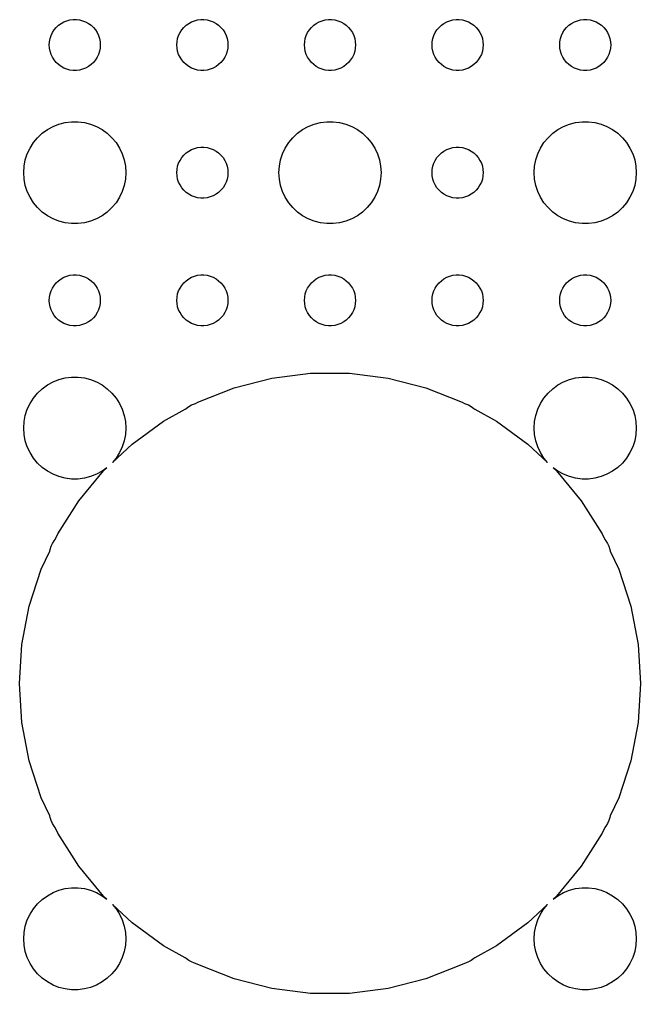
# Model space of a CAD drawing. Header units: metres. Extents: x -97 to 97, y -97 to 97.
# Drawn here: x -18.2 to 18.2, y -18.2 to 39 of the extents above; entities that cross this region are included whole.
import ezdxf

# ---------------------------------------------------------------- set-up
doc = ezdxf.new("R2010")
doc.units = ezdxf.units.M

msp = doc.modelspace()

# ---------------------------------------------------------------- linework, layer by layer
for p, q in [((-15.6387, 38.8572), (-15.4635, 38.9266)), ((-15.4635, 38.9266), (-15.2811, 38.9734)), ((-15.2811, 38.9734), (-15.0942, 38.997)), ((-15.0942, 38.997), (-14.9058, 38.997)), ((-14.9058, 38.997), (-14.7189, 38.9734)), ((-14.7189, 38.9734), (-14.5365, 38.9266)), ((-14.5365, 38.9266), (-14.3613, 38.8572)), ((-8.13866, 38.8572), (-7.96352, 38.9266)), ((-7.96352, 38.9266), (-7.78107, 38.9734)), ((-7.78107, 38.9734), (-7.59418, 38.997)), ((-7.59418, 38.997), (-7.40581, 38.997)), ((-7.40581, 38.997), (-7.21892, 38.9734)), ((-7.21892, 38.9734), (-7.03647, 38.9266)), ((-7.03647, 38.9266), (-6.86133, 38.8572)), ((-0.63866, 38.8572), (-0.46352, 38.9266)), ((-0.46352, 38.9266), (-0.28107, 38.9734)), ((-0.28107, 38.9734), (-0.09418, 38.997)), ((-0.09418, 38.997), (0.09418, 38.997)), ((0.09418, 38.997), (0.28107, 38.9734)), ((0.28107, 38.9734), (0.46352, 38.9266)), ((0.46352, 38.9266), (0.63866, 38.8572)), ((6.86133, 38.8572), (7.03647, 38.9266)), ((7.03647, 38.9266), (7.21892, 38.9734)), ((7.21892, 38.9734), (7.40581, 38.997)), ((7.40581, 38.997), (7.59418, 38.997)), ((7.59418, 38.997), (7.78107, 38.9734)), ((7.78107, 38.9734), (7.96352, 38.9266)), ((7.96352, 38.9266), (8.13866, 38.8572)), ((14.3613, 38.8572), (14.5365, 38.9266)), ((14.5365, 38.9266), (14.7189, 38.9734)), ((14.7189, 38.9734), (14.9058, 38.997)), ((14.9058, 38.997), (15.0942, 38.997)), ((15.0942, 38.997), (15.2811, 38.9734)), ((15.2811, 38.9734), (15.4635, 38.9266)), ((15.4635, 38.9266), (15.6387, 38.8572)), ((-16.3145, 38.2226), (-16.2135, 38.3817)), ((-16.2135, 38.3817), (-16.0934, 38.5268)), ((-16.0934, 38.5268), (-15.9561, 38.6558)), ((-15.9561, 38.6558), (-15.8037, 38.7665)), ((-15.8037, 38.7665), (-15.6387, 38.8572)), ((-14.3613, 38.8572), (-14.1963, 38.7665)), ((-14.1963, 38.7665), (-14.0439, 38.6558)), ((-14.0439, 38.6558), (-13.9065, 38.5268)), ((-13.9065, 38.5268), (-13.7865, 38.3817)), ((-13.7865, 38.3817), (-13.6855, 38.2226)), ((-8.81445, 38.2226), (-8.71352, 38.3817)), ((-8.71352, 38.3817), (-8.59344, 38.5268)), ((-8.59344, 38.5268), (-8.45613, 38.6558)), ((-8.45613, 38.6558), (-8.30373, 38.7665)), ((-8.30373, 38.7665), (-8.13866, 38.8572)), ((-6.86133, 38.8572), (-6.69626, 38.7665)), ((-6.69626, 38.7665), (-6.54385, 38.6558)), ((-6.54385, 38.6558), (-6.40654, 38.5268)), ((-6.40654, 38.5268), (-6.28647, 38.3817)), ((-6.28647, 38.3817), (-6.18553, 38.2226)), ((-1.31445, 38.2226), (-1.21352, 38.3817)), ((-1.21352, 38.3817), (-1.09344, 38.5268)), ((-1.09344, 38.5268), (-0.95613, 38.6558)), ((-0.95613, 38.6558), (-0.80373, 38.7665)), ((-0.80373, 38.7665), (-0.63866, 38.8572)), ((0.63866, 38.8572), (0.80373, 38.7665)), ((0.80373, 38.7665), (0.95613, 38.6558)), ((0.95613, 38.6558), (1.09344, 38.5268)), ((1.09344, 38.5268), (1.21352, 38.3817)), ((1.21352, 38.3817), (1.31445, 38.2226)), ((6.18553, 38.2226), (6.28647, 38.3817)), ((6.28647, 38.3817), (6.40654, 38.5268)), ((6.40654, 38.5268), (6.54385, 38.6558)), ((6.54385, 38.6558), (6.69626, 38.7665)), ((6.69626, 38.7665), (6.86133, 38.8572)), ((8.13866, 38.8572), (8.30373, 38.7665)), ((8.30373, 38.7665), (8.45613, 38.6558)), ((8.45613, 38.6558), (8.59344, 38.5268)), ((8.59344, 38.5268), (8.71352, 38.3817)), ((8.71352, 38.3817), (8.81445, 38.2226)), ((13.6855, 38.2226), (13.7865, 38.3817)), ((13.7865, 38.3817), (13.9065, 38.5268)), ((13.9065, 38.5268), (14.0439, 38.6558)), ((14.0439, 38.6558), (14.1963, 38.7665)), ((14.1963, 38.7665), (14.3613, 38.8572)), ((15.6387, 38.8572), (15.8037, 38.7665)), ((15.8037, 38.7665), (15.9561, 38.6558)), ((15.9561, 38.6558), (16.0934, 38.5268)), ((16.0934, 38.5268), (16.2135, 38.3817)), ((16.2135, 38.3817), (16.3145, 38.2226)), ((-16.4882, 37.688), (-16.4529, 37.873)), ((-16.4529, 37.873), (-16.3947, 38.0522)), ((-16.3947, 38.0522), (-16.3145, 38.2226)), ((-13.6855, 38.2226), (-13.6053, 38.0522)), ((-13.6053, 38.0522), (-13.5471, 37.873)), ((-13.5471, 37.873), (-13.5118, 37.688)), ((-8.98816, 37.688), (-8.95287, 37.873)), ((-8.95287, 37.873), (-8.89465, 38.0522)), ((-8.89465, 38.0522), (-8.81445, 38.2226)), ((-6.18553, 38.2226), (-6.10533, 38.0522)), ((-6.10533, 38.0522), (-6.04712, 37.873)), ((-6.04712, 37.873), (-6.01183, 37.688)), ((-1.48816, 37.688), (-1.45287, 37.873)), ((-1.45287, 37.873), (-1.39465, 38.0522)), ((-1.39465, 38.0522), (-1.31445, 38.2226)), ((1.31445, 38.2226), (1.39465, 38.0522)), ((1.39465, 38.0522), (1.45287, 37.873)), ((1.45287, 37.873), (1.48816, 37.688)), ((6.01183, 37.688), (6.04712, 37.873)), ((6.04712, 37.873), (6.10533, 38.0522)), ((6.10533, 38.0522), (6.18553, 38.2226)), ((8.81445, 38.2226), (8.89465, 38.0522)), ((8.89465, 38.0522), (8.95287, 37.873)), ((8.95287, 37.873), (8.98816, 37.688)), ((13.5118, 37.688), (13.5471, 37.873)), ((13.5471, 37.873), (13.6053, 38.0522)), ((13.6053, 38.0522), (13.6855, 38.2226)), ((16.3145, 38.2226), (16.3947, 38.0522)), ((16.3947, 38.0522), (16.4529, 37.873)), ((16.4529, 37.873), (16.4882, 37.688)), ((-16.5, 37.5), (-16.4882, 37.688)), ((-16.4882, 37.312), (-16.5, 37.5)), ((-16.4529, 37.127), (-16.4882, 37.312)), ((-13.5118, 37.312), (-13.5471, 37.127)), ((-13.5118, 37.688), (-13.5, 37.5)), ((-13.5, 37.5), (-13.5118, 37.312)), ((-9, 37.5), (-8.98816, 37.688)), ((-8.98816, 37.312), (-9, 37.5)), ((-8.95287, 37.127), (-8.98816, 37.312)), ((-6.01183, 37.312), (-6.04712, 37.127)), ((-6.01183, 37.688), (-6, 37.5)), ((-6, 37.5), (-6.01183, 37.312)), ((-1.5, 37.5), (-1.48816, 37.688)), ((-1.48816, 37.312), (-1.5, 37.5)), ((-1.45287, 37.127), (-1.48816, 37.312)), ((1.48816, 37.312), (1.45287, 37.127)), ((1.48816, 37.688), (1.5, 37.5)), ((1.5, 37.5), (1.48816, 37.312)), ((6, 37.5), (6.01183, 37.688)), ((6.01183, 37.312), (6, 37.5)), ((6.04712, 37.127), (6.01183, 37.312)), ((8.98816, 37.312), (8.95287, 37.127)), ((8.98816, 37.688), (9, 37.5)), ((9, 37.5), (8.98816, 37.312)), ((13.5, 37.5), (13.5118, 37.688)), ((13.5118, 37.312), (13.5, 37.5)), ((13.5471, 37.127), (13.5118, 37.312)), ((16.4882, 37.312), (16.4529, 37.127)), ((16.4882, 37.688), (16.5, 37.5)), ((16.5, 37.5), (16.4882, 37.312)), ((-16.3947, 36.9478), (-16.4529, 37.127)), ((-16.3145, 36.7774), (-16.3947, 36.9478)), ((-16.2135, 36.6183), (-16.3145, 36.7774)), ((-16.0934, 36.4732), (-16.2135, 36.6183)), ((-13.7865, 36.6183), (-13.9065, 36.4732)), ((-13.6855, 36.7774), (-13.7865, 36.6183)), ((-13.6053, 36.9478), (-13.6855, 36.7774)), ((-13.5471, 37.127), (-13.6053, 36.9478)), ((-8.89465, 36.9478), (-8.95287, 37.127)), ((-8.81445, 36.7774), (-8.89465, 36.9478)), ((-8.71352, 36.6183), (-8.81445, 36.7774)), ((-8.59344, 36.4732), (-8.71352, 36.6183)), ((-6.28647, 36.6183), (-6.40654, 36.4732)), ((-6.18553, 36.7774), (-6.28647, 36.6183)), ((-6.10533, 36.9478), (-6.18553, 36.7774)), ((-6.04712, 37.127), (-6.10533, 36.9478)), ((-1.39465, 36.9478), (-1.45287, 37.127)), ((-1.31445, 36.7774), (-1.39465, 36.9478)), ((-1.21352, 36.6183), (-1.31445, 36.7774)), ((-1.09344, 36.4732), (-1.21352, 36.6183)), ((1.21352, 36.6183), (1.09344, 36.4732)), ((1.31445, 36.7774), (1.21352, 36.6183)), ((1.39465, 36.9478), (1.31445, 36.7774)), ((1.45287, 37.127), (1.39465, 36.9478)), ((6.10533, 36.9478), (6.04712, 37.127)), ((6.18553, 36.7774), (6.10533, 36.9478)), ((6.28647, 36.6183), (6.18553, 36.7774)), ((6.40654, 36.4732), (6.28647, 36.6183)), ((8.71352, 36.6183), (8.59344, 36.4732)), ((8.81445, 36.7774), (8.71352, 36.6183)), ((8.89465, 36.9478), (8.81445, 36.7774)), ((8.95287, 37.127), (8.89465, 36.9478)), ((13.6053, 36.9478), (13.5471, 37.127)), ((13.6855, 36.7774), (13.6053, 36.9478)), ((13.7865, 36.6183), (13.6855, 36.7774)), ((13.9065, 36.4732), (13.7865, 36.6183)), ((16.2135, 36.6183), (16.0934, 36.4732)), ((16.3145, 36.7774), (16.2135, 36.6183)), ((16.3947, 36.9478), (16.3145, 36.7774)), ((16.4529, 37.127), (16.3947, 36.9478)), ((-15.9561, 36.3442), (-16.0934, 36.4732)), ((-15.8037, 36.2335), (-15.9561, 36.3442)), ((-15.6387, 36.1428), (-15.8037, 36.2335)), ((-15.4635, 36.0734), (-15.6387, 36.1428)), ((-15.2811, 36.0266), (-15.4635, 36.0734)), ((-14.5365, 36.0734), (-14.7189, 36.0266)), ((-14.3613, 36.1428), (-14.5365, 36.0734)), ((-14.1963, 36.2335), (-14.3613, 36.1428)), ((-14.0439, 36.3442), (-14.1963, 36.2335)), ((-13.9065, 36.4732), (-14.0439, 36.3442)), ((-8.45613, 36.3442), (-8.59344, 36.4732)), ((-8.30373, 36.2335), (-8.45613, 36.3442)), ((-8.13866, 36.1428), (-8.30373, 36.2335)), ((-7.96352, 36.0734), (-8.13866, 36.1428)), ((-7.78107, 36.0266), (-7.96352, 36.0734)), ((-7.03647, 36.0734), (-7.21892, 36.0266)), ((-6.86133, 36.1428), (-7.03647, 36.0734)), ((-6.69626, 36.2335), (-6.86133, 36.1428)), ((-6.54385, 36.3442), (-6.69626, 36.2335)), ((-6.40654, 36.4732), (-6.54385, 36.3442)), ((-0.95613, 36.3442), (-1.09344, 36.4732)), ((-0.80373, 36.2335), (-0.95613, 36.3442)), ((-0.63866, 36.1428), (-0.80373, 36.2335)), ((-0.46352, 36.0734), (-0.63866, 36.1428)), ((-0.28107, 36.0266), (-0.46352, 36.0734)), ((0.46352, 36.0734), (0.28107, 36.0266)), ((0.63866, 36.1428), (0.46352, 36.0734)), ((0.80373, 36.2335), (0.63866, 36.1428)), ((0.95613, 36.3442), (0.80373, 36.2335)), ((1.09344, 36.4732), (0.95613, 36.3442)), ((6.54385, 36.3442), (6.40654, 36.4732)), ((6.69626, 36.2335), (6.54385, 36.3442)), ((6.86133, 36.1428), (6.69626, 36.2335)), ((7.03647, 36.0734), (6.86133, 36.1428)), ((7.21892, 36.0266), (7.03647, 36.0734)), ((7.96352, 36.0734), (7.78107, 36.0266)), ((8.13866, 36.1428), (7.96352, 36.0734)), ((8.30373, 36.2335), (8.13866, 36.1428)), ((8.45613, 36.3442), (8.30373, 36.2335)), ((8.59344, 36.4732), (8.45613, 36.3442)), ((14.0439, 36.3442), (13.9065, 36.4732)), ((14.1963, 36.2335), (14.0439, 36.3442)), ((14.3613, 36.1428), (14.1963, 36.2335)), ((14.5365, 36.0734), (14.3613, 36.1428)), ((14.7189, 36.0266), (14.5365, 36.0734)), ((15.4635, 36.0734), (15.2811, 36.0266)), ((15.6387, 36.1428), (15.4635, 36.0734)), ((15.8037, 36.2335), (15.6387, 36.1428)), ((15.9561, 36.3442), (15.8037, 36.2335)), ((16.0934, 36.4732), (15.9561, 36.3442)), ((-15.0942, 36.003), (-15.2811, 36.0266)), ((-14.9058, 36.003), (-15.0942, 36.003)), ((-14.7189, 36.0266), (-14.9058, 36.003)), ((-7.59418, 36.003), (-7.78107, 36.0266)), ((-7.40581, 36.003), (-7.59418, 36.003)), ((-7.21892, 36.0266), (-7.40581, 36.003)), ((-0.09418, 36.003), (-0.28107, 36.0266)), ((0.09418, 36.003), (-0.09418, 36.003)), ((0.28107, 36.0266), (0.09418, 36.003)), ((7.40581, 36.003), (7.21892, 36.0266)), ((7.59418, 36.003), (7.40581, 36.003)), ((7.78107, 36.0266), (7.59418, 36.003)), ((14.9058, 36.003), (14.7189, 36.0266)), ((15.0942, 36.003), (14.9058, 36.003)), ((15.2811, 36.0266), (15.0942, 36.003)), ((-16.6075, 32.533), (-16.2773, 32.7145)), ((-16.2773, 32.7145), (-15.927, 32.8532)), ((-15.927, 32.8532), (-15.5621, 32.9469)), ((-15.5621, 32.9469), (-15.1884, 32.9941)), ((-15.1884, 32.9941), (-14.8116, 32.9941)), ((-14.8116, 32.9941), (-14.4379, 32.9469)), ((-14.4379, 32.9469), (-14.0729, 32.8532)), ((-14.0729, 32.8532), (-13.7227, 32.7145)), ((-13.7227, 32.7145), (-13.3925, 32.533)), ((-1.60747, 32.533), (-1.27733, 32.7145)), ((-1.27733, 32.7145), (-0.92705, 32.8532)), ((-0.92705, 32.8532), (-0.56213, 32.9469)), ((-0.56213, 32.9469), (-0.18837, 32.9941)), ((-0.18837, 32.9941), (0.18837, 32.9941)), ((0.18837, 32.9941), (0.56213, 32.9469)), ((0.56213, 32.9469), (0.92705, 32.8532)), ((0.92705, 32.8532), (1.27733, 32.7145)), ((1.27733, 32.7145), (1.60747, 32.533)), ((13.3925, 32.533), (13.7227, 32.7145)), ((13.7227, 32.7145), (14.0729, 32.8532)), ((14.0729, 32.8532), (14.4379, 32.9469)), ((14.4379, 32.9469), (14.8116, 32.9941)), ((14.8116, 32.9941), (15.1884, 32.9941)), ((15.1884, 32.9941), (15.5621, 32.9469)), ((15.5621, 32.9469), (15.927, 32.8532)), ((15.927, 32.8532), (16.2773, 32.7145)), ((16.2773, 32.7145), (16.6075, 32.533)), ((-17.427, 31.7634), (-17.1869, 32.0536)), ((-17.1869, 32.0536), (-16.9123, 32.3115)), ((-16.9123, 32.3115), (-16.6075, 32.533)), ((-13.3925, 32.533), (-13.0877, 32.3115)), ((-13.0877, 32.3115), (-12.8131, 32.0536)), ((-12.8131, 32.0536), (-12.5729, 31.7634)), ((-2.42705, 31.7634), (-2.1869, 32.0536)), ((-2.1869, 32.0536), (-1.91226, 32.3115)), ((-1.91226, 32.3115), (-1.60747, 32.533)), ((1.60747, 32.533), (1.91226, 32.3115)), ((1.91226, 32.3115), (2.1869, 32.0536)), ((2.1869, 32.0536), (2.42705, 31.7634)), ((12.5729, 31.7634), (12.8131, 32.0536)), ((12.8131, 32.0536), (13.0877, 32.3115)), ((13.0877, 32.3115), (13.3925, 32.533)), ((16.6075, 32.533), (16.9123, 32.3115)), ((16.9123, 32.3115), (17.1869, 32.0536)), ((17.1869, 32.0536), (17.427, 31.7634)), ((-17.6289, 31.4453), (-17.427, 31.7634)), ((-12.5729, 31.7634), (-12.3711, 31.4453)), ((-7.96352, 31.4266), (-7.78107, 31.4734)), ((-7.78107, 31.4734), (-7.59418, 31.497)), ((-7.59418, 31.497), (-7.40581, 31.497)), ((-7.40581, 31.497), (-7.21892, 31.4734)), ((-7.21892, 31.4734), (-7.03647, 31.4266)), ((-2.62891, 31.4453), (-2.42705, 31.7634)), ((2.42705, 31.7634), (2.62891, 31.4453)), ((7.03647, 31.4266), (7.21892, 31.4734)), ((7.21892, 31.4734), (7.40581, 31.497)), ((7.40581, 31.497), (7.59418, 31.497)), ((7.59418, 31.497), (7.78107, 31.4734)), ((7.78107, 31.4734), (7.96352, 31.4266)), ((12.3711, 31.4453), (12.5729, 31.7634)), ((17.427, 31.7634), (17.6289, 31.4453)), ((-17.9057, 30.7461), (-17.7893, 31.1044)), ((-17.7893, 31.1044), (-17.6289, 31.4453)), ((-12.3711, 31.4453), (-12.2107, 31.1044)), ((-12.2107, 31.1044), (-12.0942, 30.7461)), ((-8.71352, 30.8817), (-8.59344, 31.0268)), ((-8.59344, 31.0268), (-8.45613, 31.1558)), ((-8.45613, 31.1558), (-8.30373, 31.2665)), ((-8.30373, 31.2665), (-8.13866, 31.3572)), ((-8.13866, 31.3572), (-7.96352, 31.4266)), ((-7.03647, 31.4266), (-6.86133, 31.3572)), ((-6.86133, 31.3572), (-6.69626, 31.2665)), ((-6.69626, 31.2665), (-6.54385, 31.1558)), ((-6.54385, 31.1558), (-6.40654, 31.0268)), ((-6.40654, 31.0268), (-6.28647, 30.8817)), ((-2.90575, 30.7461), (-2.78932, 31.1044)), ((-2.78932, 31.1044), (-2.62891, 31.4453)), ((2.62891, 31.4453), (2.78932, 31.1044)), ((2.78932, 31.1044), (2.90575, 30.7461)), ((6.28647, 30.8817), (6.40654, 31.0268)), ((6.40654, 31.0268), (6.54385, 31.1558)), ((6.54385, 31.1558), (6.69626, 31.2665)), ((6.69626, 31.2665), (6.86133, 31.3572)), ((6.86133, 31.3572), (7.03647, 31.4266)), ((7.96352, 31.4266), (8.13866, 31.3572)), ((8.13866, 31.3572), (8.30373, 31.2665)), ((8.30373, 31.2665), (8.45613, 31.1558)), ((8.45613, 31.1558), (8.59344, 31.0268)), ((8.59344, 31.0268), (8.71352, 30.8817)), ((12.0942, 30.7461), (12.2107, 31.1044)), ((12.2107, 31.1044), (12.3711, 31.4453)), ((17.6289, 31.4453), (17.7893, 31.1044)), ((17.7893, 31.1044), (17.9057, 30.7461)), ((-18, 30), (-17.9763, 30.376)), ((-17.9763, 30.376), (-17.9057, 30.7461)), ((-12.0942, 30.7461), (-12.0237, 30.376)), ((-12.0237, 30.376), (-12, 30)), ((-8.98816, 30.188), (-8.95287, 30.373)), ((-8.95287, 30.373), (-8.89465, 30.5522)), ((-8.89465, 30.5522), (-8.81445, 30.7226)), ((-8.81445, 30.7226), (-8.71352, 30.8817)), ((-6.28647, 30.8817), (-6.18553, 30.7226)), ((-6.18553, 30.7226), (-6.10533, 30.5522)), ((-6.10533, 30.5522), (-6.04712, 30.373)), ((-6.04712, 30.373), (-6.01183, 30.188)), ((-3, 30), (-2.97633, 30.376)), ((-2.97633, 30.376), (-2.90575, 30.7461)), ((2.90575, 30.7461), (2.97633, 30.376)), ((2.97633, 30.376), (3, 30)), ((6.01183, 30.188), (6.04712, 30.373)), ((6.04712, 30.373), (6.10533, 30.5522)), ((6.10533, 30.5522), (6.18553, 30.7226)), ((6.18553, 30.7226), (6.28647, 30.8817)), ((8.71352, 30.8817), (8.81445, 30.7226)), ((8.81445, 30.7226), (8.89465, 30.5522)), ((8.89465, 30.5522), (8.95287, 30.373)), ((8.95287, 30.373), (8.98816, 30.188)), ((12, 30), (12.0237, 30.376)), ((12.0237, 30.376), (12.0942, 30.7461)), ((17.9057, 30.7461), (17.9763, 30.376)), ((17.9763, 30.376), (18, 30)), ((-17.9763, 29.624), (-18, 30)), ((-12, 30), (-12.0237, 29.624)), ((-9, 30), (-8.98816, 30.188)), ((-8.98816, 29.812), (-9, 30)), ((-8.95287, 29.627), (-8.98816, 29.812)), ((-6.01183, 29.812), (-6.04712, 29.627)), ((-6.01183, 30.188), (-6, 30)), ((-6, 30), (-6.01183, 29.812)), ((-2.97633, 29.624), (-3, 30)), ((3, 30), (2.97633, 29.624)), ((6, 30), (6.01183, 30.188)), ((6.01183, 29.812), (6, 30)), ((6.04712, 29.627), (6.01183, 29.812)), ((8.98816, 29.812), (8.95287, 29.627)), ((8.98816, 30.188), (9, 30)), ((9, 30), (8.98816, 29.812)), ((12.0237, 29.624), (12, 30)), ((18, 30), (17.9763, 29.624)), ((-17.9057, 29.2539), (-17.9763, 29.624)), ((-17.7893, 28.8956), (-17.9057, 29.2539)), ((-12.0942, 29.2539), (-12.2107, 28.8956)), ((-12.0237, 29.624), (-12.0942, 29.2539)), ((-8.89465, 29.4478), (-8.95287, 29.627)), ((-8.81445, 29.2774), (-8.89465, 29.4478)), ((-8.71352, 29.1183), (-8.81445, 29.2774)), ((-6.18553, 29.2774), (-6.28647, 29.1183)), ((-6.10533, 29.4478), (-6.18553, 29.2774)), ((-6.04712, 29.627), (-6.10533, 29.4478)), ((-2.90575, 29.2539), (-2.97633, 29.624)), ((-2.78932, 28.8956), (-2.90575, 29.2539)), ((2.90575, 29.2539), (2.78932, 28.8956)), ((2.97633, 29.624), (2.90575, 29.2539)), ((6.10533, 29.4478), (6.04712, 29.627)), ((6.18553, 29.2774), (6.10533, 29.4478)), ((6.28647, 29.1183), (6.18553, 29.2774)), ((8.81445, 29.2774), (8.71352, 29.1183)), ((8.89465, 29.4478), (8.81445, 29.2774)), ((8.95287, 29.627), (8.89465, 29.4478)), ((12.0942, 29.2539), (12.0237, 29.624)), ((12.2107, 28.8956), (12.0942, 29.2539)), ((17.9057, 29.2539), (17.7893, 28.8956)), ((17.9763, 29.624), (17.9057, 29.2539)), ((-17.6289, 28.5547), (-17.7893, 28.8956)), ((-12.2107, 28.8956), (-12.3711, 28.5547)), ((-8.59344, 28.9732), (-8.71352, 29.1183)), ((-8.45613, 28.8442), (-8.59344, 28.9732)), ((-8.30373, 28.7335), (-8.45613, 28.8442)), ((-8.13866, 28.6427), (-8.30373, 28.7335)), ((-7.96352, 28.5734), (-8.13866, 28.6427)), ((-6.86133, 28.6427), (-7.03647, 28.5734)), ((-6.69626, 28.7335), (-6.86133, 28.6427)), ((-6.54385, 28.8442), (-6.69626, 28.7335)), ((-6.40654, 28.9732), (-6.54385, 28.8442)), ((-6.28647, 29.1183), (-6.40654, 28.9732)), ((-2.62891, 28.5547), (-2.78932, 28.8956)), ((2.78932, 28.8956), (2.62891, 28.5547)), ((6.40654, 28.9732), (6.28647, 29.1183)), ((6.54385, 28.8442), (6.40654, 28.9732)), ((6.69626, 28.7335), (6.54385, 28.8442)), ((6.86133, 28.6427), (6.69626, 28.7335)), ((7.03647, 28.5734), (6.86133, 28.6427)), ((8.13866, 28.6427), (7.96352, 28.5734)), ((8.30373, 28.7335), (8.13866, 28.6427)), ((8.45613, 28.8442), (8.30373, 28.7335)), ((8.59344, 28.9732), (8.45613, 28.8442)), ((8.71352, 29.1183), (8.59344, 28.9732)), ((12.3711, 28.5547), (12.2107, 28.8956)), ((17.7893, 28.8956), (17.6289, 28.5547)), ((-17.427, 28.2366), (-17.6289, 28.5547)), ((-17.1869, 27.9464), (-17.427, 28.2366)), ((-12.5729, 28.2366), (-12.8131, 27.9464)), ((-12.3711, 28.5547), (-12.5729, 28.2366)), ((-7.78107, 28.5266), (-7.96352, 28.5734)), ((-7.59418, 28.503), (-7.78107, 28.5266)), ((-7.40581, 28.503), (-7.59418, 28.503)), ((-7.21892, 28.5266), (-7.40581, 28.503)), ((-7.03647, 28.5734), (-7.21892, 28.5266)), ((-2.42705, 28.2366), (-2.62891, 28.5547)), ((-2.1869, 27.9464), (-2.42705, 28.2366)), ((2.42705, 28.2366), (2.1869, 27.9464)), ((2.62891, 28.5547), (2.42705, 28.2366)), ((7.21892, 28.5266), (7.03647, 28.5734)), ((7.40581, 28.503), (7.21892, 28.5266)), ((7.59418, 28.503), (7.40581, 28.503)), ((7.78107, 28.5266), (7.59418, 28.503)), ((7.96352, 28.5734), (7.78107, 28.5266)), ((12.5729, 28.2366), (12.3711, 28.5547)), ((12.8131, 27.9464), (12.5729, 28.2366)), ((17.427, 28.2366), (17.1869, 27.9464)), ((17.6289, 28.5547), (17.427, 28.2366)), ((-16.9123, 27.6884), (-17.1869, 27.9464)), ((-16.6075, 27.467), (-16.9123, 27.6884)), ((-16.2773, 27.2855), (-16.6075, 27.467)), ((-13.3925, 27.467), (-13.7227, 27.2855)), ((-13.0877, 27.6884), (-13.3925, 27.467)), ((-12.8131, 27.9464), (-13.0877, 27.6884)), ((-1.91226, 27.6884), (-2.1869, 27.9464)), ((-1.60747, 27.467), (-1.91226, 27.6884)), ((-1.27733, 27.2855), (-1.60747, 27.467)), ((1.60747, 27.467), (1.27733, 27.2855)), ((1.91226, 27.6884), (1.60747, 27.467)), ((2.1869, 27.9464), (1.91226, 27.6884)), ((13.0877, 27.6884), (12.8131, 27.9464)), ((13.3925, 27.467), (13.0877, 27.6884)), ((13.7227, 27.2855), (13.3925, 27.467)), ((16.6075, 27.467), (16.2773, 27.2855)), ((16.9123, 27.6884), (16.6075, 27.467)), ((17.1869, 27.9464), (16.9123, 27.6884)), ((-15.927, 27.1468), (-16.2773, 27.2855)), ((-15.5621, 27.0531), (-15.927, 27.1468)), ((-15.1884, 27.0059), (-15.5621, 27.0531)), ((-14.8116, 27.0059), (-15.1884, 27.0059)), ((-14.4379, 27.0531), (-14.8116, 27.0059)), ((-14.0729, 27.1468), (-14.4379, 27.0531)), ((-13.7227, 27.2855), (-14.0729, 27.1468)), ((-0.92705, 27.1468), (-1.27733, 27.2855)), ((-0.56213, 27.0531), (-0.92705, 27.1468)), ((-0.18837, 27.0059), (-0.56213, 27.0531)), ((0.18837, 27.0059), (-0.18837, 27.0059)), ((0.56213, 27.0531), (0.18837, 27.0059)), ((0.92705, 27.1468), (0.56213, 27.0531)), ((1.27733, 27.2855), (0.92705, 27.1468)), ((14.0729, 27.1468), (13.7227, 27.2855)), ((14.4379, 27.0531), (14.0729, 27.1468)), ((14.8116, 27.0059), (14.4379, 27.0531)), ((15.1884, 27.0059), (14.8116, 27.0059)), ((15.5621, 27.0531), (15.1884, 27.0059)), ((15.927, 27.1468), (15.5621, 27.0531)), ((16.2773, 27.2855), (15.927, 27.1468)), ((-16.2135, 23.3817), (-16.0934, 23.5268)), ((-16.0934, 23.5268), (-15.9561, 23.6558)), ((-15.9561, 23.6558), (-15.8037, 23.7665)), ((-15.8037, 23.7665), (-15.6387, 23.8572)), ((-15.6387, 23.8572), (-15.4635, 23.9266)), ((-15.4635, 23.9266), (-15.2811, 23.9734)), ((-15.2811, 23.9734), (-15.0942, 23.997)), ((-15.0942, 23.997), (-14.9058, 23.997)), ((-14.9058, 23.997), (-14.7189, 23.9734)), ((-14.7189, 23.9734), (-14.5365, 23.9266)), ((-14.5365, 23.9266), (-14.3613, 23.8572)), ((-14.3613, 23.8572), (-14.1963, 23.7665)), ((-14.1963, 23.7665), (-14.0439, 23.6558)), ((-14.0439, 23.6558), (-13.9065, 23.5268)), ((-13.9065, 23.5268), (-13.7865, 23.3817)), ((-8.71352, 23.3817), (-8.59344, 23.5268)), ((-8.59344, 23.5268), (-8.45613, 23.6558)), ((-8.45613, 23.6558), (-8.30373, 23.7665)), ((-8.30373, 23.7665), (-8.13866, 23.8572)), ((-8.13866, 23.8572), (-7.96352, 23.9266)), ((-7.96352, 23.9266), (-7.78107, 23.9734)), ((-7.78107, 23.9734), (-7.59418, 23.997)), ((-7.59418, 23.997), (-7.40581, 23.997)), ((-7.40581, 23.997), (-7.21892, 23.9734)), ((-7.21892, 23.9734), (-7.03647, 23.9266)), ((-7.03647, 23.9266), (-6.86133, 23.8572)), ((-6.86133, 23.8572), (-6.69626, 23.7665)), ((-6.69626, 23.7665), (-6.54385, 23.6558)), ((-6.54385, 23.6558), (-6.40654, 23.5268)), ((-6.40654, 23.5268), (-6.28647, 23.3817)), ((-1.21352, 23.3817), (-1.09344, 23.5268)), ((-1.09344, 23.5268), (-0.95613, 23.6558)), ((-0.95613, 23.6558), (-0.80373, 23.7665)), ((-0.80373, 23.7665), (-0.63866, 23.8572)), ((-0.63866, 23.8572), (-0.46352, 23.9266)), ((-0.46352, 23.9266), (-0.28107, 23.9734)), ((-0.28107, 23.9734), (-0.09418, 23.997)), ((-0.09418, 23.997), (0.09418, 23.997)), ((0.09418, 23.997), (0.28107, 23.9734)), ((0.28107, 23.9734), (0.46352, 23.9266)), ((0.46352, 23.9266), (0.63866, 23.8572)), ((0.63866, 23.8572), (0.80373, 23.7665)), ((0.80373, 23.7665), (0.95613, 23.6558)), ((0.95613, 23.6558), (1.09344, 23.5268)), ((1.09344, 23.5268), (1.21352, 23.3817)), ((6.28647, 23.3817), (6.40654, 23.5268)), ((6.40654, 23.5268), (6.54385, 23.6558)), ((6.54385, 23.6558), (6.69626, 23.7665)), ((6.69626, 23.7665), (6.86133, 23.8572)), ((6.86133, 23.8572), (7.03647, 23.9266)), ((7.03647, 23.9266), (7.21892, 23.9734)), ((7.21892, 23.9734), (7.40581, 23.997)), ((7.40581, 23.997), (7.59418, 23.997)), ((7.59418, 23.997), (7.78107, 23.9734)), ((7.78107, 23.9734), (7.96352, 23.9266)), ((7.96352, 23.9266), (8.13866, 23.8572)), ((8.13866, 23.8572), (8.30373, 23.7665)), ((8.30373, 23.7665), (8.45613, 23.6558)), ((8.45613, 23.6558), (8.59344, 23.5268)), ((8.59344, 23.5268), (8.71352, 23.3817)), ((13.7865, 23.3817), (13.9065, 23.5268)), ((13.9065, 23.5268), (14.0439, 23.6558)), ((14.0439, 23.6558), (14.1963, 23.7665)), ((14.1963, 23.7665), (14.3613, 23.8572)), ((14.3613, 23.8572), (14.5365, 23.9266)), ((14.5365, 23.9266), (14.7189, 23.9734)), ((14.7189, 23.9734), (14.9058, 23.997)), ((14.9058, 23.997), (15.0942, 23.997)), ((15.0942, 23.997), (15.2811, 23.9734)), ((15.2811, 23.9734), (15.4635, 23.9266)), ((15.4635, 23.9266), (15.6387, 23.8572)), ((15.6387, 23.8572), (15.8037, 23.7665)), ((15.8037, 23.7665), (15.9561, 23.6558)), ((15.9561, 23.6558), (16.0934, 23.5268)), ((16.0934, 23.5268), (16.2135, 23.3817)), ((-16.4529, 22.873), (-16.3947, 23.0522)), ((-16.3947, 23.0522), (-16.3145, 23.2226)), ((-16.3145, 23.2226), (-16.2135, 23.3817)), ((-13.7865, 23.3817), (-13.6855, 23.2226)), ((-13.6855, 23.2226), (-13.6053, 23.0522)), ((-13.6053, 23.0522), (-13.5471, 22.873)), ((-8.95287, 22.873), (-8.89465, 23.0522)), ((-8.89465, 23.0522), (-8.81445, 23.2226)), ((-8.81445, 23.2226), (-8.71352, 23.3817)), ((-6.28647, 23.3817), (-6.18553, 23.2226)), ((-6.18553, 23.2226), (-6.10533, 23.0522)), ((-6.10533, 23.0522), (-6.04712, 22.873)), ((-1.45287, 22.873), (-1.39465, 23.0522)), ((-1.39465, 23.0522), (-1.31445, 23.2226)), ((-1.31445, 23.2226), (-1.21352, 23.3817)), ((1.21352, 23.3817), (1.31445, 23.2226)), ((1.31445, 23.2226), (1.39465, 23.0522)), ((1.39465, 23.0522), (1.45287, 22.873)), ((6.04712, 22.873), (6.10533, 23.0522)), ((6.10533, 23.0522), (6.18553, 23.2226)), ((6.18553, 23.2226), (6.28647, 23.3817)), ((8.71352, 23.3817), (8.81445, 23.2226)), ((8.81445, 23.2226), (8.89465, 23.0522)), ((8.89465, 23.0522), (8.95287, 22.873)), ((13.5471, 22.873), (13.6053, 23.0522)), ((13.6053, 23.0522), (13.6855, 23.2226)), ((13.6855, 23.2226), (13.7865, 23.3817)), ((16.2135, 23.3817), (16.3145, 23.2226)), ((16.3145, 23.2226), (16.3947, 23.0522)), ((16.3947, 23.0522), (16.4529, 22.873)), ((-16.5, 22.5), (-16.4882, 22.688)), ((-16.4882, 22.312), (-16.5, 22.5)), ((-16.4882, 22.688), (-16.4529, 22.873)), ((-13.5471, 22.873), (-13.5118, 22.688)), ((-13.5118, 22.688), (-13.5, 22.5)), ((-13.5, 22.5), (-13.5118, 22.312)), ((-9, 22.5), (-8.98816, 22.688)), ((-8.98816, 22.312), (-9, 22.5)), ((-8.98816, 22.688), (-8.95287, 22.873)), ((-6.04712, 22.873), (-6.01183, 22.688)), ((-6.01183, 22.688), (-6, 22.5)), ((-6, 22.5), (-6.01183, 22.312)), ((-1.5, 22.5), (-1.48816, 22.688)), ((-1.48816, 22.312), (-1.5, 22.5)), ((-1.48816, 22.688), (-1.45287, 22.873)), ((1.45287, 22.873), (1.48816, 22.688)), ((1.48816, 22.688), (1.5, 22.5)), ((1.5, 22.5), (1.48816, 22.312)), ((6, 22.5), (6.01183, 22.688)), ((6.01183, 22.312), (6, 22.5)), ((6.01183, 22.688), (6.04712, 22.873)), ((8.95287, 22.873), (8.98816, 22.688)), ((8.98816, 22.688), (9, 22.5)), ((9, 22.5), (8.98816, 22.312)), ((13.5, 22.5), (13.5118, 22.688)), ((13.5118, 22.312), (13.5, 22.5)), ((13.5118, 22.688), (13.5471, 22.873)), ((16.4529, 22.873), (16.4882, 22.688)), ((16.4882, 22.688), (16.5, 22.5)), ((16.5, 22.5), (16.4882, 22.312)), ((-16.4529, 22.127), (-16.4882, 22.312)), ((-16.3947, 21.9478), (-16.4529, 22.127)), ((-16.3145, 21.7774), (-16.3947, 21.9478)), ((-16.2135, 21.6183), (-16.3145, 21.7774)), ((-13.6855, 21.7774), (-13.7865, 21.6183)), ((-13.6053, 21.9478), (-13.6855, 21.7774)), ((-13.5471, 22.127), (-13.6053, 21.9478)), ((-13.5118, 22.312), (-13.5471, 22.127)), ((-8.95287, 22.127), (-8.98816, 22.312)), ((-8.89465, 21.9478), (-8.95287, 22.127)), ((-8.81445, 21.7774), (-8.89465, 21.9478)), ((-8.71352, 21.6183), (-8.81445, 21.7774)), ((-6.18553, 21.7774), (-6.28647, 21.6183)), ((-6.10533, 21.9478), (-6.18553, 21.7774)), ((-6.04712, 22.127), (-6.10533, 21.9478)), ((-6.01183, 22.312), (-6.04712, 22.127)), ((-1.45287, 22.127), (-1.48816, 22.312)), ((-1.39465, 21.9478), (-1.45287, 22.127)), ((-1.31445, 21.7774), (-1.39465, 21.9478)), ((-1.21352, 21.6183), (-1.31445, 21.7774)), ((1.31445, 21.7774), (1.21352, 21.6183)), ((1.39465, 21.9478), (1.31445, 21.7774)), ((1.45287, 22.127), (1.39465, 21.9478)), ((1.48816, 22.312), (1.45287, 22.127)), ((6.04712, 22.127), (6.01183, 22.312)), ((6.10533, 21.9478), (6.04712, 22.127)), ((6.18553, 21.7774), (6.10533, 21.9478)), ((6.28647, 21.6183), (6.18553, 21.7774)), ((8.81445, 21.7774), (8.71352, 21.6183)), ((8.89465, 21.9478), (8.81445, 21.7774)), ((8.95287, 22.127), (8.89465, 21.9478)), ((8.98816, 22.312), (8.95287, 22.127)), ((13.5471, 22.127), (13.5118, 22.312)), ((13.6053, 21.9478), (13.5471, 22.127)), ((13.6855, 21.7774), (13.6053, 21.9478)), ((13.7865, 21.6183), (13.6855, 21.7774)), ((16.3145, 21.7774), (16.2135, 21.6183)), ((16.3947, 21.9478), (16.3145, 21.7774)), ((16.4529, 22.127), (16.3947, 21.9478)), ((16.4882, 22.312), (16.4529, 22.127)), ((-16.0934, 21.4732), (-16.2135, 21.6183)), ((-15.9561, 21.3442), (-16.0934, 21.4732)), ((-15.8037, 21.2335), (-15.9561, 21.3442)), ((-15.6387, 21.1427), (-15.8037, 21.2335)), ((-14.1963, 21.2335), (-14.3613, 21.1427)), ((-14.0439, 21.3442), (-14.1963, 21.2335)), ((-13.9065, 21.4732), (-14.0439, 21.3442)), ((-13.7865, 21.6183), (-13.9065, 21.4732)), ((-8.59344, 21.4732), (-8.71352, 21.6183)), ((-8.45613, 21.3442), (-8.59344, 21.4732)), ((-8.30373, 21.2335), (-8.45613, 21.3442)), ((-8.13866, 21.1427), (-8.30373, 21.2335)), ((-6.69626, 21.2335), (-6.86133, 21.1427)), ((-6.54385, 21.3442), (-6.69626, 21.2335)), ((-6.40654, 21.4732), (-6.54385, 21.3442)), ((-6.28647, 21.6183), (-6.40654, 21.4732)), ((-1.09344, 21.4732), (-1.21352, 21.6183)), ((-0.95613, 21.3442), (-1.09344, 21.4732)), ((-0.80373, 21.2335), (-0.95613, 21.3442)), ((-0.63866, 21.1427), (-0.80373, 21.2335)), ((0.80373, 21.2335), (0.63866, 21.1427)), ((0.95613, 21.3442), (0.80373, 21.2335)), ((1.09344, 21.4732), (0.95613, 21.3442)), ((1.21352, 21.6183), (1.09344, 21.4732)), ((6.40654, 21.4732), (6.28647, 21.6183)), ((6.54385, 21.3442), (6.40654, 21.4732)), ((6.69626, 21.2335), (6.54385, 21.3442)), ((6.86133, 21.1427), (6.69626, 21.2335)), ((8.30373, 21.2335), (8.13866, 21.1427)), ((8.45613, 21.3442), (8.30373, 21.2335)), ((8.59344, 21.4732), (8.45613, 21.3442)), ((8.71352, 21.6183), (8.59344, 21.4732)), ((13.9065, 21.4732), (13.7865, 21.6183)), ((14.0439, 21.3442), (13.9065, 21.4732)), ((14.1963, 21.2335), (14.0439, 21.3442)), ((14.3613, 21.1427), (14.1963, 21.2335)), ((15.8037, 21.2335), (15.6387, 21.1427)), ((15.9561, 21.3442), (15.8037, 21.2335)), ((16.0934, 21.4732), (15.9561, 21.3442)), ((16.2135, 21.6183), (16.0934, 21.4732)), ((-15.4635, 21.0734), (-15.6387, 21.1427)), ((-15.2811, 21.0266), (-15.4635, 21.0734)), ((-15.0942, 21.003), (-15.2811, 21.0266)), ((-14.9058, 21.003), (-15.0942, 21.003)), ((-14.7189, 21.0266), (-14.9058, 21.003)), ((-14.5365, 21.0734), (-14.7189, 21.0266)), ((-14.3613, 21.1427), (-14.5365, 21.0734)), ((-7.96352, 21.0734), (-8.13866, 21.1427)), ((-7.78107, 21.0266), (-7.96352, 21.0734)), ((-7.59418, 21.003), (-7.78107, 21.0266)), ((-7.40581, 21.003), (-7.59418, 21.003)), ((-7.21892, 21.0266), (-7.40581, 21.003)), ((-7.03647, 21.0734), (-7.21892, 21.0266)), ((-6.86133, 21.1427), (-7.03647, 21.0734)), ((-0.46352, 21.0734), (-0.63866, 21.1427)), ((-0.28107, 21.0266), (-0.46352, 21.0734)), ((-0.09418, 21.003), (-0.28107, 21.0266)), ((0.09418, 21.003), (-0.09418, 21.003)), ((0.28107, 21.0266), (0.09418, 21.003)), ((0.46352, 21.0734), (0.28107, 21.0266)), ((0.63866, 21.1427), (0.46352, 21.0734)), ((7.03647, 21.0734), (6.86133, 21.1427)), ((7.21892, 21.0266), (7.03647, 21.0734)), ((7.40581, 21.003), (7.21892, 21.0266)), ((7.59418, 21.003), (7.40581, 21.003)), ((7.78107, 21.0266), (7.59418, 21.003)), ((7.96352, 21.0734), (7.78107, 21.0266)), ((8.13866, 21.1427), (7.96352, 21.0734)), ((14.5365, 21.0734), (14.3613, 21.1427)), ((14.7189, 21.0266), (14.5365, 21.0734)), ((14.9058, 21.003), (14.7189, 21.0266)), ((15.0942, 21.003), (14.9058, 21.003)), ((15.2811, 21.0266), (15.0942, 21.003)), ((15.4635, 21.0734), (15.2811, 21.0266)), ((15.6387, 21.1427), (15.4635, 21.0734)), ((-16.2773, 17.7145), (-15.927, 17.8532)), ((-15.927, 17.8532), (-15.5621, 17.9469)), ((-15.5621, 17.9469), (-15.1884, 17.9941)), ((-15.1884, 17.9941), (-14.8116, 17.9941)), ((-14.8116, 17.9941), (-14.4379, 17.9469)), ((-14.4379, 17.9469), (-14.0729, 17.8532)), ((-14.0729, 17.8532), (-13.7227, 17.7145)), ((-5.63956, 17.3568), (-3.41971, 17.9267)), ((-3.41971, 17.9267), (-1.14592, 18.214)), ((-1.14592, 18.214), (1.14592, 18.214)), ((1.14592, 18.214), (3.41971, 17.9267)), ((3.41971, 17.9267), (5.63956, 17.3568)), ((13.7227, 17.7145), (14.0729, 17.8532)), ((14.0729, 17.8532), (14.4379, 17.9469)), ((14.4379, 17.9469), (14.8116, 17.9941)), ((14.8116, 17.9941), (15.1884, 17.9941)), ((15.1884, 17.9941), (15.5621, 17.9469)), ((15.5621, 17.9469), (15.927, 17.8532)), ((15.927, 17.8532), (16.2773, 17.7145)), ((-17.1869, 17.0536), (-16.9123, 17.3115)), ((-16.9123, 17.3115), (-16.6075, 17.533)), ((-16.6075, 17.533), (-16.2773, 17.7145)), ((-13.7227, 17.7145), (-13.3925, 17.533)), ((-13.3925, 17.533), (-13.0877, 17.3115)), ((-13.0877, 17.3115), (-12.8131, 17.0536)), ((-7.77046, 16.5131), (-5.63956, 17.3568)), ((5.63956, 17.3568), (7.77046, 16.5131)), ((12.8131, 17.0536), (13.0877, 17.3115)), ((13.0877, 17.3115), (13.3925, 17.533)), ((13.3925, 17.533), (13.7227, 17.7145)), ((16.2773, 17.7145), (16.6075, 17.533)), ((16.6075, 17.533), (16.9123, 17.3115)), ((16.9123, 17.3115), (17.1869, 17.0536)), ((-17.6289, 16.4453), (-17.427, 16.7634)), ((-17.427, 16.7634), (-17.1869, 17.0536)), ((-12.8131, 17.0536), (-12.5729, 16.7634)), ((-12.5729, 16.7634), (-12.3711, 16.4453)), ((12.3711, 16.4453), (12.5729, 16.7634)), ((12.5729, 16.7634), (12.8131, 17.0536)), ((17.1869, 17.0536), (17.427, 16.7634)), ((17.427, 16.7634), (17.6289, 16.4453)), ((-17.9057, 15.7461), (-17.7893, 16.1044)), ((-17.7893, 16.1044), (-17.6289, 16.4453)), ((-12.3711, 16.4453), (-12.2107, 16.1044)), ((-12.2107, 16.1044), (-12.0942, 15.7461)), ((-9.77882, 15.409), (-8.50653, 16.1084)), ((-8.50653, 16.1084), (-8.45613, 16.1558)), ((-8.45613, 16.1558), (-8.30373, 16.2665)), ((-8.30373, 16.2665), (-8.13866, 16.3572)), ((-8.13866, 16.3572), (-7.96352, 16.4266)), ((-7.96352, 16.4266), (-7.89655, 16.4438)), ((-7.89655, 16.4438), (-7.77046, 16.5131)), ((7.77046, 16.5131), (7.89655, 16.4438)), ((7.89655, 16.4438), (7.96352, 16.4266)), ((7.96352, 16.4266), (8.13866, 16.3572)), ((8.13866, 16.3572), (8.30373, 16.2665)), ((8.30373, 16.2665), (8.45613, 16.1558)), ((8.45613, 16.1558), (8.50653, 16.1084)), ((8.50653, 16.1084), (9.77882, 15.409)), ((12.0942, 15.7461), (12.2107, 16.1044)), ((12.2107, 16.1044), (12.3711, 16.4453)), ((17.6289, 16.4453), (17.7893, 16.1044)), ((17.7893, 16.1044), (17.9057, 15.7461)), ((-17.9763, 15.376), (-17.9057, 15.7461)), ((-12.0942, 15.7461), (-12.0237, 15.376)), ((12.0237, 15.376), (12.0942, 15.7461)), ((17.9057, 15.7461), (17.9763, 15.376)), ((-18, 15), (-17.9763, 15.376)), ((-17.9763, 14.624), (-18, 15)), ((-12.0237, 15.376), (-12, 15)), ((-12, 15), (-12.0237, 14.624)), ((-11.633, 14.0619), (-9.77882, 15.409)), ((9.77882, 15.409), (11.633, 14.0619)), ((12, 15), (12.0237, 15.376)), ((12.0237, 14.624), (12, 15)), ((17.9763, 15.376), (18, 15)), ((18, 15), (17.9763, 14.624)), ((-17.9057, 14.2539), (-17.9763, 14.624)), ((-12.0237, 14.624), (-12.0942, 14.2539)), ((12.0942, 14.2539), (12.0237, 14.624)), ((17.9763, 14.624), (17.9057, 14.2539)), ((-17.7893, 13.8956), (-17.9057, 14.2539)), ((-17.6289, 13.5547), (-17.7893, 13.8956)), ((-12.786, 12.9791), (-11.633, 14.0619)), ((-12.2107, 13.8956), (-12.3711, 13.5547)), ((-12.0942, 14.2539), (-12.2107, 13.8956)), ((11.633, 14.0619), (12.786, 12.9791)), ((12.2107, 13.8956), (12.0942, 14.2539)), ((12.3711, 13.5547), (12.2107, 13.8956)), ((17.7893, 13.8956), (17.6289, 13.5547)), ((17.9057, 14.2539), (17.7893, 13.8956)), ((-17.427, 13.2366), (-17.6289, 13.5547)), ((-17.1869, 12.9464), (-17.427, 13.2366)), ((-12.5729, 13.2366), (-12.786, 12.9791)), ((-12.3711, 13.5547), (-12.5729, 13.2366)), ((12.5729, 13.2366), (12.3711, 13.5547)), ((12.786, 12.9791), (12.5729, 13.2366)), ((17.427, 13.2366), (17.1869, 12.9464)), ((17.6289, 13.5547), (17.427, 13.2366)), ((-16.9123, 12.6884), (-17.1869, 12.9464)), ((-16.6075, 12.467), (-16.9123, 12.6884)), ((-13.1221, 12.6635), (-13.3925, 12.467)), ((-13.3037, 12.493), (-13.1221, 12.6635)), ((13.3925, 12.467), (13.1221, 12.6635)), ((13.1221, 12.6635), (13.3037, 12.493)), ((16.9123, 12.6884), (16.6075, 12.467)), ((17.1869, 12.9464), (16.9123, 12.6884)), ((-16.2773, 12.2855), (-16.6075, 12.467)), ((-15.927, 12.1468), (-16.2773, 12.2855)), ((-15.5621, 12.0531), (-15.927, 12.1468)), ((-15.1884, 12.0059), (-15.5621, 12.0531)), ((-14.4379, 12.0531), (-14.8116, 12.0059)), ((-14.7646, 10.7271), (-13.3037, 12.493)), ((-14.0729, 12.1468), (-14.4379, 12.0531)), ((-13.7227, 12.2855), (-14.0729, 12.1468)), ((-13.3925, 12.467), (-13.7227, 12.2855)), ((13.3037, 12.493), (14.7646, 10.7271)), ((13.7227, 12.2855), (13.3925, 12.467)), ((14.0729, 12.1468), (13.7227, 12.2855)), ((14.4379, 12.0531), (14.0729, 12.1468)), ((14.8116, 12.0059), (14.4379, 12.0531)), ((15.5621, 12.0531), (15.1884, 12.0059)), ((15.927, 12.1468), (15.5621, 12.0531)), ((16.2773, 12.2855), (15.927, 12.1468)), ((16.6075, 12.467), (16.2773, 12.2855)), ((-14.8116, 12.0059), (-15.1884, 12.0059)), ((15.1884, 12.0059), (14.8116, 12.0059)), ((-15.9926, 8.79199), (-14.7646, 10.7271)), ((14.7646, 10.7271), (15.9926, 8.79199)), ((-16.1489, 8.45973), (-15.9926, 8.79199)), ((15.9926, 8.79199), (16.1489, 8.45973)), ((-16.4529, 7.87303), (-16.3947, 8.05219)), ((-16.3947, 8.05219), (-16.3145, 8.22263)), ((-16.3145, 8.22263), (-16.2135, 8.38167)), ((-16.2135, 8.38167), (-16.1489, 8.45973)), ((16.1489, 8.45973), (16.2135, 8.38167)), ((16.2135, 8.38167), (16.3145, 8.22263)), ((16.3145, 8.22263), (16.3947, 8.05219)), ((16.3947, 8.05219), (16.4529, 7.87303)), ((-16.9684, 6.71826), (-16.4718, 7.77351)), ((-16.4718, 7.77351), (-16.4529, 7.87303)), ((16.4529, 7.87303), (16.4718, 7.77351)), ((16.4718, 7.77351), (16.9684, 6.71826)), ((-17.6766, 4.53859), (-16.9684, 6.71826)), ((16.9684, 6.71826), (17.6766, 4.53859)), ((-18.1061, 2.28732), (-17.6766, 4.53859)), ((17.6766, 4.53859), (18.1061, 2.28732)), ((-18.25, 0), (-18.1061, 2.28732)), ((18.1061, 2.28732), (18.25, 0)), ((-18.1061, -2.28732), (-18.25, 0)), ((18.25, 0), (18.1061, -2.28732)), ((-17.6766, -4.53859), (-18.1061, -2.28732)), ((18.1061, -2.28732), (17.6766, -4.53859)), ((-16.9684, -6.71826), (-17.6766, -4.53859)), ((17.6766, -4.53859), (16.9684, -6.71826)), ((-16.4718, -7.77351), (-16.9684, -6.71826)), ((16.9684, -6.71826), (16.4718, -7.77351)), ((-16.4529, -7.87303), (-16.4718, -7.77351)), ((-16.3947, -8.05219), (-16.4529, -7.87303)), ((16.4529, -7.87303), (16.3947, -8.05219)), ((16.4718, -7.77351), (16.4529, -7.87303)), ((-16.3145, -8.22263), (-16.3947, -8.05219)), ((-16.2135, -8.38167), (-16.3145, -8.22263)), ((-16.1489, -8.45973), (-16.2135, -8.38167)), ((-15.9926, -8.79199), (-16.1489, -8.45973)), ((16.1489, -8.45973), (15.9926, -8.79199)), ((16.2135, -8.38167), (16.1489, -8.45973)), ((16.3145, -8.22263), (16.2135, -8.38167)), ((16.3947, -8.05219), (16.3145, -8.22263)), ((-14.7646, -10.7271), (-15.9926, -8.79199)), ((15.9926, -8.79199), (14.7646, -10.7271)), ((-13.3037, -12.493), (-14.7646, -10.7271)), ((14.7646, -10.7271), (13.3037, -12.493)), ((-15.5621, -12.0531), (-15.1884, -12.0059)), ((-15.1884, -12.0059), (-14.8116, -12.0059)), ((-14.8116, -12.0059), (-14.4379, -12.0531)), ((14.4379, -12.0531), (14.8116, -12.0059)), ((14.8116, -12.0059), (15.1884, -12.0059)), ((15.1884, -12.0059), (15.5621, -12.0531)), ((-16.9123, -12.6884), (-16.6075, -12.467)), ((-16.6075, -12.467), (-16.2773, -12.2855)), ((-16.2773, -12.2855), (-15.927, -12.1468)), ((-15.927, -12.1468), (-15.5621, -12.0531)), ((-14.4379, -12.0531), (-14.0729, -12.1468)), ((-14.0729, -12.1468), (-13.7227, -12.2855)), ((-13.7227, -12.2855), (-13.3925, -12.467)), ((-13.3925, -12.467), (-13.1221, -12.6635)), ((-13.1221, -12.6635), (-13.3037, -12.493)), ((13.1221, -12.6635), (13.3925, -12.467)), ((13.3037, -12.493), (13.1221, -12.6635)), ((13.3925, -12.467), (13.7227, -12.2855)), ((13.7227, -12.2855), (14.0729, -12.1468)), ((14.0729, -12.1468), (14.4379, -12.0531)), ((15.5621, -12.0531), (15.927, -12.1468)), ((15.927, -12.1468), (16.2773, -12.2855)), ((16.2773, -12.2855), (16.6075, -12.467)), ((16.6075, -12.467), (16.9123, -12.6884)), ((-17.427, -13.2366), (-17.1869, -12.9464)), ((-17.1869, -12.9464), (-16.9123, -12.6884)), ((-11.633, -14.0619), (-12.786, -12.9791)), ((-12.786, -12.9791), (-12.5729, -13.2366)), ((12.786, -12.9791), (11.633, -14.0619)), ((12.5729, -13.2366), (12.786, -12.9791)), ((16.9123, -12.6884), (17.1869, -12.9464)), ((17.1869, -12.9464), (17.427, -13.2366)), ((-17.7893, -13.8956), (-17.6289, -13.5547)), ((-17.6289, -13.5547), (-17.427, -13.2366)), ((-12.5729, -13.2366), (-12.3711, -13.5547)), ((-12.3711, -13.5547), (-12.2107, -13.8956)), ((12.2107, -13.8956), (12.3711, -13.5547)), ((12.3711, -13.5547), (12.5729, -13.2366)), ((17.427, -13.2366), (17.6289, -13.5547)), ((17.6289, -13.5547), (17.7893, -13.8956)), ((-17.9763, -14.624), (-17.9057, -14.2539)), ((-17.9057, -14.2539), (-17.7893, -13.8956)), ((-12.2107, -13.8956), (-12.0942, -14.2539)), ((-12.0942, -14.2539), (-12.0237, -14.624)), ((-9.77882, -15.409), (-11.633, -14.0619)), ((11.633, -14.0619), (9.77882, -15.409)), ((12.0237, -14.624), (12.0942, -14.2539)), ((12.0942, -14.2539), (12.2107, -13.8956)), ((17.7893, -13.8956), (17.9057, -14.2539)), ((17.9057, -14.2539), (17.9763, -14.624)), ((-18, -15), (-17.9763, -14.624)), ((-12.0237, -14.624), (-12, -15)), ((12, -15), (12.0237, -14.624)), ((17.9763, -14.624), (18, -15)), ((-17.9763, -15.376), (-18, -15)), ((-17.9057, -15.7461), (-17.9763, -15.376)), ((-12.0237, -15.376), (-12.0942, -15.7461)), ((-12, -15), (-12.0237, -15.376)), ((-8.50653, -16.1084), (-9.77882, -15.409)), ((9.77882, -15.409), (8.50653, -16.1084)), ((12.0237, -15.376), (12, -15)), ((12.0942, -15.7461), (12.0237, -15.376)), ((17.9763, -15.376), (17.9057, -15.7461)), ((18, -15), (17.9763, -15.376)), ((-17.7893, -16.1044), (-17.9057, -15.7461)), ((-12.0942, -15.7461), (-12.2107, -16.1044)), ((12.2107, -16.1044), (12.0942, -15.7461)), ((17.9057, -15.7461), (17.7893, -16.1044)), ((-17.6289, -16.4453), (-17.7893, -16.1044)), ((-17.427, -16.7634), (-17.6289, -16.4453)), ((-12.3711, -16.4453), (-12.5729, -16.7634)), ((-12.2107, -16.1044), (-12.3711, -16.4453)), ((-8.45613, -16.1558), (-8.50653, -16.1084)), ((-8.30373, -16.2665), (-8.45613, -16.1558)), ((-8.13866, -16.3572), (-8.30373, -16.2665)), ((-7.96352, -16.4266), (-8.13866, -16.3572)), ((-7.89655, -16.4438), (-7.96352, -16.4266)), ((-7.77046, -16.5131), (-7.89655, -16.4438)), ((-5.63956, -17.3568), (-7.77046, -16.5131)), ((7.77046, -16.5131), (5.63956, -17.3568)), ((7.89655, -16.4438), (7.77046, -16.5131)), ((7.96352, -16.4266), (7.89655, -16.4438)), ((8.13866, -16.3572), (7.96352, -16.4266)), ((8.30373, -16.2665), (8.13866, -16.3572)), ((8.45613, -16.1558), (8.30373, -16.2665)), ((8.50653, -16.1084), (8.45613, -16.1558)), ((12.3711, -16.4453), (12.2107, -16.1044)), ((12.5729, -16.7634), (12.3711, -16.4453)), ((17.6289, -16.4453), (17.427, -16.7634)), ((17.7893, -16.1044), (17.6289, -16.4453)), ((-17.1869, -17.0536), (-17.427, -16.7634)), ((-16.9123, -17.3115), (-17.1869, -17.0536)), ((-12.8131, -17.0536), (-13.0877, -17.3115)), ((-12.5729, -16.7634), (-12.8131, -17.0536)), ((12.8131, -17.0536), (12.5729, -16.7634)), ((13.0877, -17.3115), (12.8131, -17.0536)), ((17.1869, -17.0536), (16.9123, -17.3115)), ((17.427, -16.7634), (17.1869, -17.0536)), ((-16.6075, -17.533), (-16.9123, -17.3115)), ((-16.2773, -17.7145), (-16.6075, -17.533)), ((-15.927, -17.8532), (-16.2773, -17.7145)), ((-13.7227, -17.7145), (-14.0729, -17.8532)), ((-13.3925, -17.533), (-13.7227, -17.7145)), ((-13.0877, -17.3115), (-13.3925, -17.533)), ((-3.41971, -17.9267), (-5.63956, -17.3568)), ((5.63956, -17.3568), (3.41971, -17.9267)), ((13.3925, -17.533), (13.0877, -17.3115)), ((13.7227, -17.7145), (13.3925, -17.533)), ((14.0729, -17.8532), (13.7227, -17.7145)), ((16.2773, -17.7145), (15.927, -17.8532)), ((16.6075, -17.533), (16.2773, -17.7145)), ((16.9123, -17.3115), (16.6075, -17.533)), ((-15.5621, -17.9469), (-15.927, -17.8532)), ((-15.1884, -17.9941), (-15.5621, -17.9469)), ((-14.8116, -17.9941), (-15.1884, -17.9941)), ((-14.4379, -17.9469), (-14.8116, -17.9941)), ((-14.0729, -17.8532), (-14.4379, -17.9469)), ((-1.14592, -18.214), (-3.41971, -17.9267)), ((1.14592, -18.214), (-1.14592, -18.214)), ((3.41971, -17.9267), (1.14592, -18.214)), ((14.4379, -17.9469), (14.0729, -17.8532)), ((14.8116, -17.9941), (14.4379, -17.9469)), ((15.1884, -17.9941), (14.8116, -17.9941)), ((15.5621, -17.9469), (15.1884, -17.9941)), ((15.927, -17.8532), (15.5621, -17.9469))]:
    msp.add_line(p, q)

doc.saveas('drawing.dxf')
